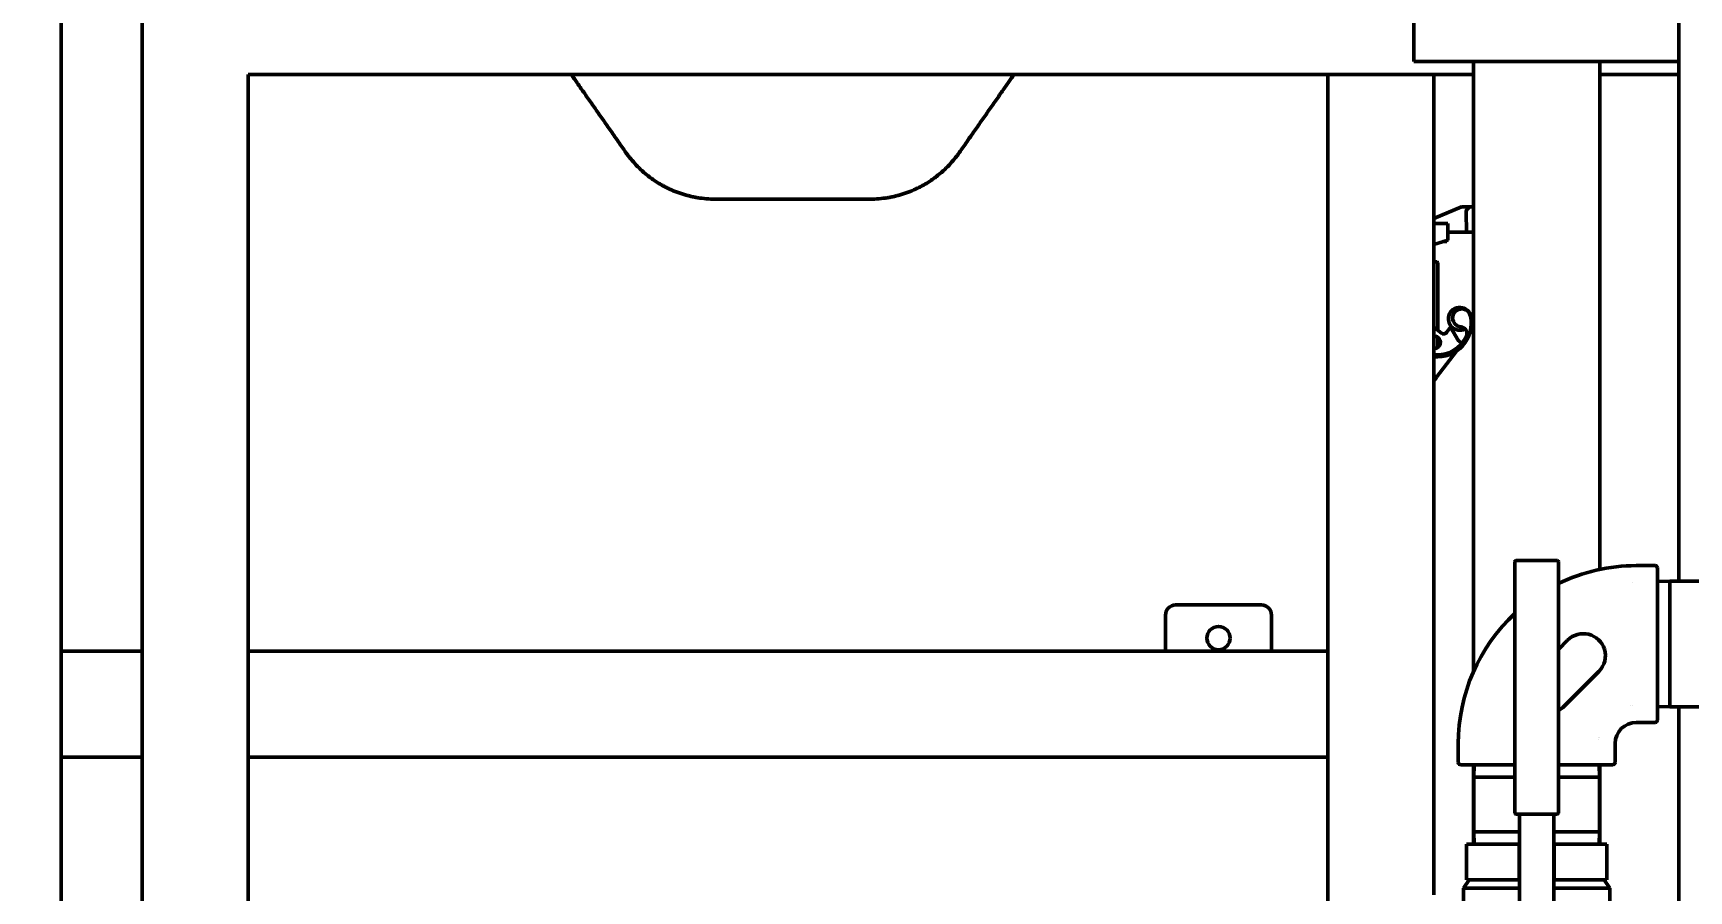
# Model space of a CAD drawing. Header units: inches. Extents: x 11 to 1621, y 11 to 1332.
# Drawn here: x 1039.42 to 1070.67, y 317.3 to 333.5 of the extents above; entities that cross this region are included whole.
import ezdxf

# ---------------------------------------------------------------- set-up
doc = ezdxf.new("R2010")
doc.units = ezdxf.units.IN
doc.header["$LTSCALE"] = 48
doc.header["$MEASUREMENT"] = 0
doc.layers.add('Dimension (ANSI)', color=7, linetype='Continuous', lineweight=25)
doc.layers.add('Visible (ANSI)', color=7, linetype='Continuous', lineweight=50)
doc.styles.add('Dimension Text', font='tahoma.ttf')
doc.dimstyles.new('ELC FT', dxfattribs={"dimscale": 48, "dimtxt": 0.12, "dimasz": 0.098425, "dimexe": 0.05, "dimexo": 0.1, "dimgap": 0.031496, "dimtad": 1, "dimdec": 5, "dimzin": 3, "dimdsep": 46, "dimlunit": 4, "dimtxsty": 'Dimension Text', "dimcen": 0.09, "dimdle": 0.5, "dimclrd": 5, "dimclre": 5, "dimclrt": 256, "dimadec": 1, "dimazin": 3, "dimtfac": 0.833333, "dimtofl": 0, "dimtmove": 0, "dimatfit": 3, "dimfxl": 0, "dimfrac": 2, "dimtolj": 1, "dimtzin": 0, "dimlwd": 25, "dimlwe": 25, "dimarcsym": 0})

# ---------------------------------------------------------------- blocks, each defined once
blk = doc.blocks.new('*D32')
at = {"layer": 'Defpoints', "color": 0, "linetype": 'Continuous', "transparency": 16777216}
for p in [(1009.144, 460.889), (1167.944, 460.889), (1018.545, 291.451)]:
    blk.add_point(p, dxfattribs=at)
at = {"layer": 'Dimension (ANSI)', "color": 5, "linetype": 'Continuous', "lineweight": 25, "transparency": 16777216}
for p, q in [((1163.144, 460.889), (1006.744, 460.889)), ((1009.144, 296.176), (1009.144, 456.165)), ((1013.745, 291.451), (1006.744, 291.451))]:
    blk.add_line(p, q, dxfattribs=at)
at = {"layer": 'Dimension (ANSI)', "color": 5, "linetype": 'Continuous', "transparency": 16777216}
for points in [[(1008.356, 456.165), (1009.931, 456.165), (1009.144, 460.889)], [(1008.356, 296.176), (1009.931, 296.176), (1009.144, 291.451)]]:
    blk.add_solid(points, dxfattribs=at)
at = {"layer": 'Dimension (ANSI)', "linetype": 'Continuous', "lineweight": 25, "transparency": 16777216, "insert": (1003.996, 376.17), "char_height": 5.76, "attachment_point": 5, "rotation": 90, "style": 'Dimension Text'}
blk.add_mtext('\\A1;14\'-1 7/16"', dxfattribs=at)
blk = doc.blocks.new('*D51')
at = {"layer": 'Defpoints', "color": 0, "linetype": 'Continuous', "transparency": 16777216}
for p in [(1146.447, 546.451), (994.545, 291.451), (1018.545, 291.451)]:
    blk.add_point(p, dxfattribs=at)
at = {"layer": 'Dimension (ANSI)', "color": 5, "linetype": 'Continuous', "lineweight": 25, "transparency": 16777216}
for p, q in [((1141.647, 546.451), (992.145, 546.451)), ((994.545, 541.727), (994.545, 296.176)), ((1013.745, 291.451), (992.145, 291.451))]:
    blk.add_line(p, q, dxfattribs=at)
at = {"layer": 'Dimension (ANSI)', "color": 5, "linetype": 'Continuous', "transparency": 16777216}
for points in [[(993.758, 541.727), (995.333, 541.727), (994.545, 546.451)], [(993.758, 296.176), (995.333, 296.176), (994.545, 291.451)]]:
    blk.add_solid(points, dxfattribs=at)
at = {"layer": 'Dimension (ANSI)', "linetype": 'Continuous', "lineweight": 25, "transparency": 16777216, "insert": (990.034, 418.951), "char_height": 5.76, "attachment_point": 5, "rotation": 90, "style": 'Dimension Text'}
blk.add_mtext('\\A1;21\'-3"', dxfattribs=at)

msp = doc.modelspace()

# ---------------------------------------------------------------- linework, layer by layer
at = {"layer": 'Visible (ANSI)'}
for p, q in [((1070.476979, 335.716101), (1070.476979, 323.151021)), ((1065.476979, 333.216101), (1065.476979, 335.403801)), ((1039.946979, 302.273462), (1039.946979, 334.716101)), ((1041.476979, 315.222351), (1041.476979, 334.716101)), ((1065.476979, 333.216101), (1065.476979, 332.966301)), ((1070.476979, 332.966301), (1065.476979, 332.966301)), ((1066.604479, 332.966301), (1066.604479, 321.449061)), ((1068.984479, 332.966301), (1068.984479, 323.37191)), ((1043.476979, 332.716101), (1066.604479, 332.716101)), ((1043.476979, 315.222351), (1043.476979, 332.716101)), ((1063.851979, 332.716101), (1063.851979, 317.096971)), ((1065.851979, 332.716101), (1065.851979, 317.228391)), ((1068.984479, 332.716101), (1070.476979, 332.716101)), ((1066.375174, 330.219412), (1065.851979, 329.997336)), ((1066.564862, 330.219412), (1066.375174, 330.219412)), ((1066.471479, 329.739412), (1066.464877, 330.117667)), ((1066.564862, 330.219412), (1066.604479, 330.219412)), ((1065.851979, 329.902912), (1066.115479, 329.902912)), ((1066.115479, 329.902912), (1066.115479, 329.590912)), ((1066.471479, 329.739412), (1066.115479, 329.739412)), ((1066.471479, 329.739412), (1066.604479, 329.739412)), ((1065.851979, 329.508116), (1066.115479, 329.590912)), ((1066.024777, 329.562412), (1066.099479, 329.562412)), ((1066.099479, 329.585885), (1066.099479, 329.562412)), ((1065.910479, 329.182133), (1065.851979, 329.182133)), ((1065.930479, 329.162133), (1065.930479, 328.974542)), ((1065.930479, 328.974542), (1065.930479, 327.8851)), ((1065.997274, 327.833679), (1065.851979, 327.945533)), ((1066.171084, 327.944701), (1066.095442, 327.846445)), ((1066.318976, 327.688197), (1066.171084, 327.944701)), ((1065.930479, 327.756345), (1065.930479, 327.704723)), ((1065.930479, 327.704723), (1065.930479, 327.566452)), ((1066.322293, 327.687976), (1066.324216, 327.690473)), ((1066.378012, 327.643793), (1066.324216, 327.690473)), ((1065.900683, 327.000612), (1066.281841, 327.495722)), ((1065.903853, 326.998172), (1065.851979, 327.038106)), ((1065.903853, 326.998172), (1065.851979, 326.930791)), ((1067.384479, 323.440096), (1067.384479, 323.518521)), ((1067.384479, 323.440096), (1067.384479, 318.772173)), ((1067.404479, 323.538521), (1068.184479, 323.538521)), ((1068.204479, 323.518521), (1068.204479, 323.440096)), ((1068.204479, 323.440096), (1068.204479, 318.772173)), ((1069.674479, 323.443521), (1070.030079, 323.443521)), ((1069.597083, 323.128856), (1069.597084, 323.128856)), ((1070.074479, 320.527921), (1070.074479, 323.399121)), ((1070.074479, 323.14372), (1070.308979, 323.151021)), ((1070.308979, 323.151021), (1070.308979, 320.776021)), ((1070.308979, 323.151021), (1075.480729, 323.151021)), ((1060.789479, 321.826101), (1060.789479, 322.511101)), ((1060.979479, 322.701101), (1062.599479, 322.701101)), ((1062.789479, 322.511101), (1062.789479, 321.826101)), ((1068.204479, 321.862479), (1068.379001, 322.037)), ((1041.476979, 321.826101), (1039.946979, 321.826101)), ((1063.851979, 321.826101), (1043.476979, 321.826101)), ((1068.969237, 321.446764), (1068.311237, 320.788764)), ((1069.568063, 320.799089), (1069.568073, 320.799089)), ((1069.60478, 320.797946), (1069.604781, 320.797946)), ((1070.074479, 320.783322), (1070.308979, 320.776021)), ((1070.308979, 320.776021), (1075.199479, 320.776021)), ((1070.476979, 320.776021), (1070.476979, 302.273462)), ((1069.674479, 320.483521), (1070.030079, 320.483521)), ((1066.314479, 320.083521), (1066.314479, 319.727921)), ((1068.95891, 320.189977), (1068.958911, 320.189928)), ((1068.960054, 320.153221), (1068.960054, 320.15322)), ((1068.984479, 320.189976), (1068.984479, 320.189902)), ((1069.274479, 320.083521), (1069.274479, 319.727921)), ((1041.476979, 319.826101), (1039.946979, 319.826101)), ((1063.851979, 319.826101), (1043.476979, 319.826101)), ((1066.358879, 319.683521), (1067.384479, 319.683521)), ((1066.604479, 319.683521), (1066.604479, 318.183521)), ((1066.614281, 319.683521), (1066.606979, 319.449021)), ((1066.606979, 319.449021), (1067.384479, 319.449021)), ((1066.606979, 318.418021), (1066.606979, 319.449021)), ((1068.204479, 319.683521), (1069.230079, 319.683521)), ((1068.204479, 319.449021), (1068.981979, 319.449021)), ((1068.974678, 319.683521), (1068.981979, 319.449021)), ((1068.981979, 318.418021), (1068.981979, 319.449021)), ((1068.984479, 319.683521), (1068.984479, 318.183521)), ((1068.184479, 318.752173), (1067.404479, 318.752173)), ((1067.469479, 318.742173), (1067.469479, 318.074256)), ((1068.119479, 318.742173), (1068.119479, 318.074256)), ((1066.467802, 318.183521), (1067.461979, 318.183521)), ((1066.467802, 318.183521), (1066.467802, 317.513138)), ((1066.606979, 318.418021), (1067.469479, 318.418021)), ((1066.614281, 318.183521), (1066.606979, 318.418021)), ((1067.461979, 317.513138), (1067.461979, 318.183521)), ((1067.461979, 318.183521), (1067.469479, 318.183521)), ((1068.119479, 318.418021), (1068.981979, 318.418021)), ((1068.119479, 318.183521), (1068.126979, 318.183521)), ((1068.126979, 318.183521), (1068.126979, 317.513138)), ((1068.126979, 318.183521), (1069.121157, 318.183521)), ((1068.974678, 318.183521), (1068.981979, 318.418021)), ((1069.121157, 317.513138), (1069.121157, 318.183521)), ((1067.469479, 318.044338), (1067.469479, 318.074256)), ((1067.469479, 318.044338), (1067.469479, 316.71657)), ((1068.119479, 318.044338), (1068.119479, 316.71657)), ((1066.522534, 317.513138), (1066.411769, 317.356355)), ((1066.467802, 317.513138), (1067.461979, 317.513138)), ((1067.469479, 317.513138), (1067.461979, 317.513138)), ((1068.126979, 317.513138), (1068.119479, 317.513138)), ((1068.126979, 317.513138), (1069.121157, 317.513138)), ((1069.066425, 317.513138), (1069.177189, 317.356355)), ((1066.411769, 317.356355), (1067.469479, 317.356355)), ((1066.411769, 314.043904), (1066.411769, 317.356355)), ((1068.119479, 317.356355), (1069.177189, 317.356355)), ((1069.177189, 314.043904), (1069.177189, 317.356355))]:
    msp.add_line(p, q, dxfattribs=at)
msp.add_circle((1061.789479, 322.076101), 0.219, dxfattribs=at)
for centre, radius, start, end in [((1066.564862, 330.119412), 0.1, 90, 181), ((1065.910479, 329.162133), 0.02, 0, 90), ((1065.924289, 328.02049), 0.635, 263.4613627, 12.5112695), ((1066.34485, 328.104168), 0.215, 351.1268216, 297.9346238), ((1066.378247, 328.121223), 0.17, 12.5112695, 265.9382198), ((1066.039975, 327.889146), 0.07, 232.4092778, 322.4092778), ((1066.357607, 327.830567), 0.121388, 336.3322908, 85.9382198), ((1065.924289, 328.02049), 0.5945, 263.0137726, 336.3322908), ((1065.860414, 327.661398), 0.118, 265.901299, 94.098701), ((1066.320709, 327.689196), 0.002, 209.9663101, 322.4092778), ((1066.368182, 327.632464), 0.015, 30.3814187, 49.0516572), ((1067.404479, 323.518521), 0.02, 90, 180), ((1068.184479, 323.518521), 0.02, 0, 90), ((1069.674479, 320.083521), 3.36, 90, 115.9444798), ((1070.030079, 323.399121), 0.0444, 0, 90), ((1060.979479, 322.511101), 0.19, 90, 180), ((1062.599479, 322.511101), 0.19, 0, 90), ((1069.674479, 320.083521), 3.36, 132.9646981, 180), ((1068.674119, 321.741882), 0.41736, 17.1982538, 135), ((1068.674119, 321.741882), 0.41736, 315, 17.1982538), ((1068.016119, 321.083882), 0.41736, 296.8280721, 315), ((1069.674479, 320.083521), 0.4, 90, 180), ((1070.030079, 320.527921), 0.0444, 270, 0), ((1066.358879, 319.727921), 0.0444, 180, 270), ((1069.230079, 319.727921), 0.0444, 270, 0), ((1067.404479, 318.772173), 0.02, 180, 270), ((1067.459479, 318.742173), 0.01, 0, 90), ((1068.129479, 318.742173), 0.01, 90, 180), ((1068.184479, 318.772173), 0.02, 270, 0)]:
    msp.add_arc(centre, radius, start, end, dxfattribs=at)
for points, knots in [([(1053.751979, 330.364851), (1053.488997, 330.364851), (1053.2538, 330.36487), (1053.070685, 330.364853), (1052.979127, 330.364844), (1052.9014, 330.364824), (1052.823297, 330.364826), (1052.784246, 330.364827), (1052.74509, 330.364833), (1052.704039, 330.364848), (1052.662988, 330.364864), (1052.619818, 330.36489), (1052.577521, 330.364911), (1052.492928, 330.364951), (1052.412296, 330.364958), (1052.358639, 330.364827), (1052.33181, 330.364761), (1052.310072, 330.364694), (1052.285526, 330.364924), (1052.26098, 330.365153), (1052.234515, 330.365679), (1052.207052, 330.366788), (1052.152126, 330.369008), (1052.093242, 330.374207), (1052.040807, 330.38058), (1052.01459, 330.383767), (1051.989785, 330.387205), (1051.964024, 330.391426), (1051.938262, 330.395646), (1051.910948, 330.400791), (1051.882186, 330.406784), (1051.853425, 330.412777), (1051.823965, 330.419438), (1051.797129, 330.425957), (1051.770293, 330.432475), (1051.746751, 330.43868), (1051.723294, 330.445493), (1051.699838, 330.452306), (1051.675857, 330.459906), (1051.649696, 330.468661), (1051.623534, 330.477416), (1051.596181, 330.48702), (1051.570815, 330.496382), (1051.520083, 330.515104), (1051.480167, 330.531895), (1051.430514, 330.555115), (1051.405688, 330.566725), (1051.37946, 330.579483), (1051.354174, 330.592321), (1051.328888, 330.60516), (1051.30515, 330.617761), (1051.281702, 330.630984), (1051.258255, 330.644206), (1051.234764, 330.658243), (1051.209672, 330.674003), (1051.184579, 330.689763), (1051.158451, 330.706865), (1051.134093, 330.723345), (1051.109735, 330.739825), (1051.087974, 330.755092), (1051.068116, 330.769729), (1051.048258, 330.784366), (1051.029668, 330.798835), (1051.009085, 330.815487), (1050.967919, 330.84879), (1050.920207, 330.889712), (1050.881419, 330.926196), (1050.842631, 330.962679), (1050.807694, 330.998687), (1050.772384, 331.037384), (1050.737074, 331.076082), (1050.703394, 331.116283), (1050.675566, 331.151676), (1050.661652, 331.169373), (1050.649415, 331.185502), (1050.635567, 331.204424), (1050.62172, 331.223345), (1050.605747, 331.245756), (1050.585689, 331.274159), (1050.545572, 331.330964), (1050.492104, 331.407632), (1050.438158, 331.484979), (1050.411186, 331.523653), (1050.384275, 331.562228), (1050.358429, 331.59921), (1050.332583, 331.636193), (1050.307515, 331.672012), (1050.282892, 331.707167), (1050.233645, 331.777478), (1050.186144, 331.845186), (1050.137844, 331.914119), (1050.089545, 331.983052), (1050.040717, 332.052801), (1049.991708, 332.122814), (1049.942699, 332.192827), (1049.892925, 332.263929), (1049.845207, 332.332076), (1049.79749, 332.400224), (1049.75244, 332.464552), (1049.714264, 332.519071), (1049.695176, 332.54633), (1049.677469, 332.571619), (1049.659491, 332.597295), (1049.641513, 332.622971), (1049.62303, 332.64937), (1049.604362, 332.67603), (1049.594995, 332.689408), (1049.585652, 332.702749), (1049.576302, 332.716101)], [0, 0, 0, 0, 0.0628799668, 0.0628799668, 0.0628799668, 0.0943199502, 0.0943199502, 0.0943199502, 0.1100399419, 0.1100399419, 0.1100399419, 0.1257599337, 0.1257599337, 0.1257599337, 0.1571999171, 0.1571999171, 0.1571999171, 0.1729199088, 0.1729199088, 0.1729199088, 0.1886399005, 0.1886399005, 0.1886399005, 0.2200798839, 0.2200798839, 0.2200798839, 0.2357998756, 0.2357998756, 0.2357998756, 0.2515198673, 0.2515198673, 0.2515198673, 0.267239859, 0.267239859, 0.267239859, 0.2829598507, 0.2829598507, 0.2829598507, 0.2986798424, 0.2986798424, 0.2986798424, 0.3143998341, 0.3143998341, 0.3143998341, 0.3458398176, 0.3458398176, 0.3458398176, 0.3615598093, 0.3615598093, 0.3615598093, 0.377279801, 0.377279801, 0.377279801, 0.3929997927, 0.3929997927, 0.3929997927, 0.4087197844, 0.4087197844, 0.4087197844, 0.4244397761, 0.4244397761, 0.4244397761, 0.4401597678, 0.4401597678, 0.4401597678, 0.4715997512, 0.4715997512, 0.4715997512, 0.5030397346, 0.5030397346, 0.5030397346, 0.534479718, 0.534479718, 0.534479718, 0.5501997097, 0.5501997097, 0.5501997097, 0.5659197014, 0.5659197014, 0.5659197014, 0.5973596849, 0.5973596849, 0.5973596849, 0.6130796766, 0.6130796766, 0.6130796766, 0.6287996683, 0.6287996683, 0.6287996683, 0.6602396517, 0.6602396517, 0.6602396517, 0.6916796351, 0.6916796351, 0.6916796351, 0.7231196185, 0.7231196185, 0.7231196185, 0.7545596019, 0.7545596019, 0.7545596019, 0.7702795936, 0.7702795936, 0.7702795936, 0.7859995853, 0.7859995853, 0.7859995853, 0.793887523, 0.793887523, 0.793887523, 0.793887523]), ([(1053.751979, 330.364851), (1054.014962, 330.364851), (1054.250159, 330.36487), (1054.433274, 330.364853), (1054.524832, 330.364844), (1054.602559, 330.364824), (1054.680662, 330.364826), (1054.719713, 330.364827), (1054.758869, 330.364833), (1054.79992, 330.364848), (1054.840971, 330.364864), (1054.884141, 330.36489), (1054.926438, 330.364911), (1055.011031, 330.364951), (1055.091663, 330.364958), (1055.14532, 330.364827), (1055.172149, 330.364761), (1055.193887, 330.364694), (1055.218433, 330.364924), (1055.242979, 330.365153), (1055.269444, 330.365679), (1055.296907, 330.366788), (1055.351833, 330.369008), (1055.410717, 330.374207), (1055.463152, 330.38058), (1055.489369, 330.383767), (1055.514173, 330.387205), (1055.539935, 330.391426), (1055.565697, 330.395646), (1055.593011, 330.400791), (1055.621773, 330.406784), (1055.650534, 330.412777), (1055.679994, 330.419438), (1055.70683, 330.425957), (1055.733666, 330.432475), (1055.757208, 330.43868), (1055.780665, 330.445493), (1055.804121, 330.452306), (1055.828102, 330.459906), (1055.854263, 330.468661), (1055.880425, 330.477416), (1055.907778, 330.48702), (1055.933144, 330.496382), (1055.983876, 330.515104), (1056.023792, 330.531895), (1056.073445, 330.555115), (1056.098271, 330.566725), (1056.124499, 330.579483), (1056.149785, 330.592321), (1056.175071, 330.60516), (1056.198809, 330.617761), (1056.222256, 330.630984), (1056.245704, 330.644206), (1056.269195, 330.658243), (1056.294287, 330.674003), (1056.31938, 330.689763), (1056.345507, 330.706865), (1056.369866, 330.723345), (1056.394224, 330.739825), (1056.415985, 330.755092), (1056.435843, 330.769729), (1056.455701, 330.784366), (1056.474291, 330.798835), (1056.494874, 330.815487), (1056.53604, 330.84879), (1056.583752, 330.889712), (1056.62254, 330.926196), (1056.661328, 330.962679), (1056.696265, 330.998687), (1056.731575, 331.037384), (1056.766885, 331.076082), (1056.800565, 331.116283), (1056.828393, 331.151676), (1056.842307, 331.169373), (1056.854544, 331.185502), (1056.868391, 331.204424), (1056.882239, 331.223345), (1056.898212, 331.245756), (1056.91827, 331.274159), (1056.958387, 331.330964), (1057.011855, 331.407632), (1057.065801, 331.484979), (1057.092773, 331.523653), (1057.119684, 331.562228), (1057.14553, 331.59921), (1057.171376, 331.636193), (1057.196444, 331.672012), (1057.221067, 331.707167), (1057.270314, 331.777478), (1057.317815, 331.845186), (1057.366114, 331.914119), (1057.414414, 331.983052), (1057.463242, 332.052801), (1057.512251, 332.122814), (1057.56126, 332.192827), (1057.611034, 332.263929), (1057.658752, 332.332076), (1057.706469, 332.400224), (1057.751519, 332.464552), (1057.789695, 332.519071), (1057.808783, 332.54633), (1057.82649, 332.571619), (1057.844468, 332.597295), (1057.862446, 332.622971), (1057.880929, 332.64937), (1057.899597, 332.67603), (1057.908964, 332.689408), (1057.918307, 332.702749), (1057.927657, 332.716101)], [0, 0, 0, 0, 0.0628799668, 0.0628799668, 0.0628799668, 0.0943199502, 0.0943199502, 0.0943199502, 0.1100399419, 0.1100399419, 0.1100399419, 0.1257599337, 0.1257599337, 0.1257599337, 0.1571999171, 0.1571999171, 0.1571999171, 0.1729199088, 0.1729199088, 0.1729199088, 0.1886399005, 0.1886399005, 0.1886399005, 0.2200798839, 0.2200798839, 0.2200798839, 0.2357998756, 0.2357998756, 0.2357998756, 0.2515198673, 0.2515198673, 0.2515198673, 0.267239859, 0.267239859, 0.267239859, 0.2829598507, 0.2829598507, 0.2829598507, 0.2986798424, 0.2986798424, 0.2986798424, 0.3143998341, 0.3143998341, 0.3143998341, 0.3458398176, 0.3458398176, 0.3458398176, 0.3615598093, 0.3615598093, 0.3615598093, 0.377279801, 0.377279801, 0.377279801, 0.3929997927, 0.3929997927, 0.3929997927, 0.4087197844, 0.4087197844, 0.4087197844, 0.4244397761, 0.4244397761, 0.4244397761, 0.4401597678, 0.4401597678, 0.4401597678, 0.4715997512, 0.4715997512, 0.4715997512, 0.5030397346, 0.5030397346, 0.5030397346, 0.534479718, 0.534479718, 0.534479718, 0.5501997097, 0.5501997097, 0.5501997097, 0.5659197014, 0.5659197014, 0.5659197014, 0.5973596849, 0.5973596849, 0.5973596849, 0.6130796766, 0.6130796766, 0.6130796766, 0.6287996683, 0.6287996683, 0.6287996683, 0.6602396517, 0.6602396517, 0.6602396517, 0.6916796351, 0.6916796351, 0.6916796351, 0.7231196185, 0.7231196185, 0.7231196185, 0.7545596019, 0.7545596019, 0.7545596019, 0.7702795936, 0.7702795936, 0.7702795936, 0.7859995853, 0.7859995853, 0.7859995853, 0.793887523, 0.793887523, 0.793887523, 0.793887523]), ([(1068.119479, 318.074256), (1068.119479, 318.068519), (1068.119479, 318.062955), (1068.119479, 318.057748), (1068.119479, 318.052541), (1068.119479, 318.048071), (1068.119479, 318.044338)], [0, 0, 0, 0, 0.5, 0.5, 0.5, 1, 1, 1, 1])]:
    msp.add_open_spline(points, degree=3, knots=knots, dxfattribs=at)

# ---------------------------------------------------------------- dimensions: what is measured, and where the dimension line sits
at = {"layer": 'Dimension (ANSI)', "color": 5, "linetype": 'Continuous', "lineweight": 25, "true_color": 0x0000ff}
for base, p1, p2, picture, middle in [((994.545281, 291.451101), (1146.446979, 546.451101), (1018.545281, 291.451101), '*D51', (994.545281, 418.951101)), ((1009.143755, 460.889261), (1018.545281, 291.451101), (1167.944479, 460.889261), '*D32', (1009.143755, 376.170181))]:
    dim = msp.add_linear_dim(base=base, p1=p1, p2=p2, angle=270, dimstyle='ELC FT', override={"dimgap": 0.031496, "dimdec": 5, "dimlfac": 1, "dimtol": 0, "dimlim": 0, "dimtp": 0, "dimtm": 0, "dimtdec": 2, "dimatfit": 1}, dxfattribs=at)
    dim.commit()
    dim.dimension.update_dxf_attribs({"geometry": picture, "text_midpoint": middle, "dimtype": 160})

doc.saveas('drawing.dxf')
